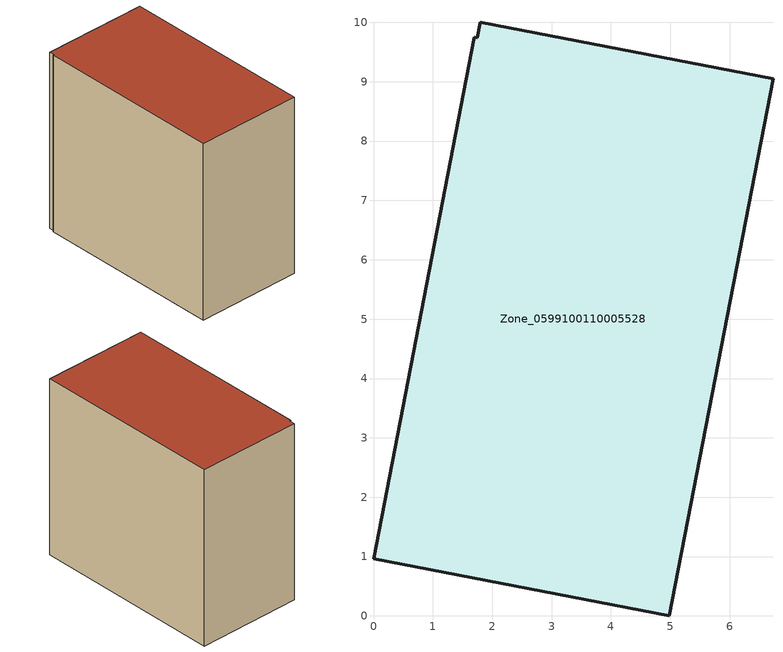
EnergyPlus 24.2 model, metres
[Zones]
Zone_0599100110005528
 floor ground (C_G): 1.8,10.01 6.73,9.05 4.98,0 0,0.96 1.7,9.75 1.75,9.74 z0
 wall outside (C_F): 4.98,0 6.73,9.05 1.8,10.01 1.75,9.74 1.7,9.75 0,0.96 4.98,0 z0:8.59
 roof outside (C_R): 6.73,9.05 1.8,10.01 1.75,9.74 1.7,9.75 0,0.96 4.98,0 z8.59
[BUILDING]
Pand.0599100110005528: North Axis=0; Terrain=City; Loads Convergence Tolerance Value=0.04; Temperature Convergence Tolerance Value=0.4; Solar Distribution=FullExterior; Maximum Number of Warmup Days=25; Minimum Number of Warmup Days=1
[Site:Location]
Rotterdam.The.Hague.AP_ZH_NLD Design_Conditions: Latitude=51.96; Longitude=4.45; Time Zone=1; Elevation=-4.5
[SITE:GROUNDTEMPERATURE:BUILDINGSURFACE]
18, 18, 18, 18, 18, 18, 18, 18, 18, 18, 18, 18
[MATERIAL] Thermal Absorptance=0.9; Solar Absorptance=0.7; Visible Absorptance=0.7
Name | Roughness | Thickness | Conductivity | Density | Specific Heat
G.TI.2015-2018 | MediumSmooth | 0.15 | 0.0428571 | 540 | 1210
F.TI.2015-2018 | Rough | 0.3 | 0.0666667 | 1920 | 840
R.TI.2015-2018 | MediumRough | 0.2 | 0.0333333 | 1500 | 1000
[CONSTRUCTION]
C_G: G.TI.2015-2018
C_F: F.TI.2015-2018
C_R: R.TI.2015-2018
[ZONE]
Zone_0599100110005528: Type=1; Multiplier=1; Ceiling Height=Autocalculate; Volume=Autocalculate; Floor Area=autocalculate; Part of Total Floor Area=Yes
[ZONEINFILTRATION:DESIGNFLOWRATE]
Infil_Zone_0599100110005528: Zone or ZoneList or Space or SpaceList=Zone_0599100110005528; Schedule=AlwaysOn; Design Flow Rate Calculation Method=Flow/Area; Flow Rate per Floor Area=0.0015; Constant Term Coefficient=1; Temperature Term Coefficient=0; Velocity Term Coefficient=0; Velocity Squared Term Coefficient=0
[HVACTEMPLATE:ZONE:IDEALLOADSAIRSYSTEM]
Zone_0599100110005528: Maximum Heating Supply Air Temperature=50; Minimum Cooling Supply Air Temperature=13; Maximum Heating Supply Air Humidity Ratio=0.0156; Minimum Cooling Supply Air Humidity Ratio=0.0077; Heating Limit=NoLimit; Cooling Limit=NoLimit; Dehumidification Control Type=ConstantSensibleHeatRatio; Cooling Sensible Heat Ratio=0.7; Dehumidification Setpoint=60; Humidification Control Type=None; Humidification Setpoint=30; Outdoor Air Method=None; Outdoor Air Flow Rate per Person=0.00944; Outdoor Air Flow Rate per Zone Floor Area=0; Outdoor Air Flow Rate per Zone=0; Demand Controlled Ventilation Type=None; Outdoor Air Economizer Type=NoEconomizer; Heat Recovery Type=None; Sensible Heat Recovery Effectiveness=0.7; Latent Heat Recovery Effectiveness=0.65
[ZONECONTROL:THERMOSTAT]
ThermostatControl_Zone_0599100110005528: Zone or ZoneList=Zone_0599100110005528; Control Type Schedule=DualSetpointControlType; Control 1=Thermostat_Zone_0599100110005528; Temperature Difference Between Cutout And Setpoint=0
[THERMOSTATSETPOINT:DUALSETPOINT]
Thermostat_Zone_0599100110005528: Heating Setpoint Temperature Schedule=HeatingSetpoint_Zone_0599100110005528; Cooling Setpoint Temperature Schedule=CoolingSetpoint_Zone_0599100110005528
[SCHEDULE:COMPACT]
HeatingSetpoint_Zone_0599100110005528: Through: 12/31, For: AllDays, Until: 24:00, 21
CoolingSetpoint_Zone_0599100110005528: Through: 12/31, For: AllDays, Until: 24:00, 24
DualSetpointControlType: Through: 12/31, For: AllDays, Until: 24:00, 4
AlwaysOn: Through: 12/31, For: AllDays, Until: 24:00, 1
